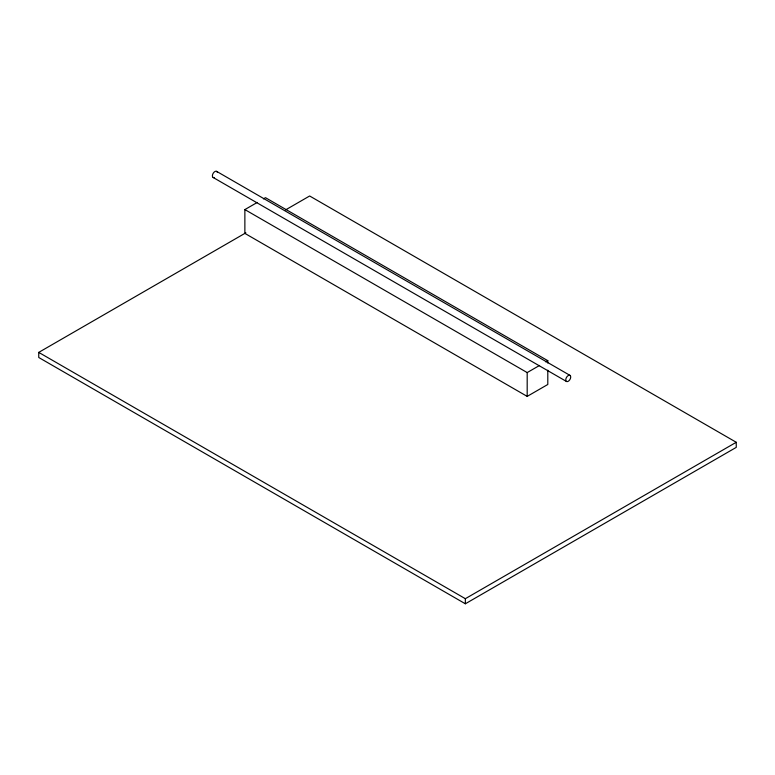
<?xml version="1.0" encoding="UTF-8"?>
<svg xmlns="http://www.w3.org/2000/svg" width="775" height="775" viewBox="0 0 775 775"><rect width="100%" height="100%" fill="white"/><g stroke="black" fill="none" stroke-linecap="round" stroke-linejoin="round"><path stroke-width="1.16" d="M547.799 370.198L547.799 384.478L527.184 396.383L244.871 233.391L244.871 209.589L257.242 202.449M263.423 198.875L265.486 197.683L547.799 360.675L547.799 363.058M285.597 209.88L309.651 195.988L736.25 442.283L736.25 447.378L465.349 603.783L38.75 357.488L38.75 352.392L245.849 232.82M244.871 209.589L527.184 372.581L539.555 365.442M545.736 361.867L547.799 360.675M38.75 352.392L465.349 598.688L736.25 442.283M216.642 171.382L569.993 375.381A3.517 2.025 -60 0 1 568.879 380.825A3.517 2.025 -60 0 1 565.837 379.072A3.517 2.025 -60 0 1 569.993 375.381M213.125 177.465L566.477 381.465M527.184 372.581L527.184 396.383M465.349 598.688L465.349 603.783M214.355 177.523A3.517 2.025 -60 0 1 212.408 175.644A3.517 2.025 -60 0 1 214.704 171.662A3.517 2.025 -60 0 1 217.31 172.408"/></g></svg>
